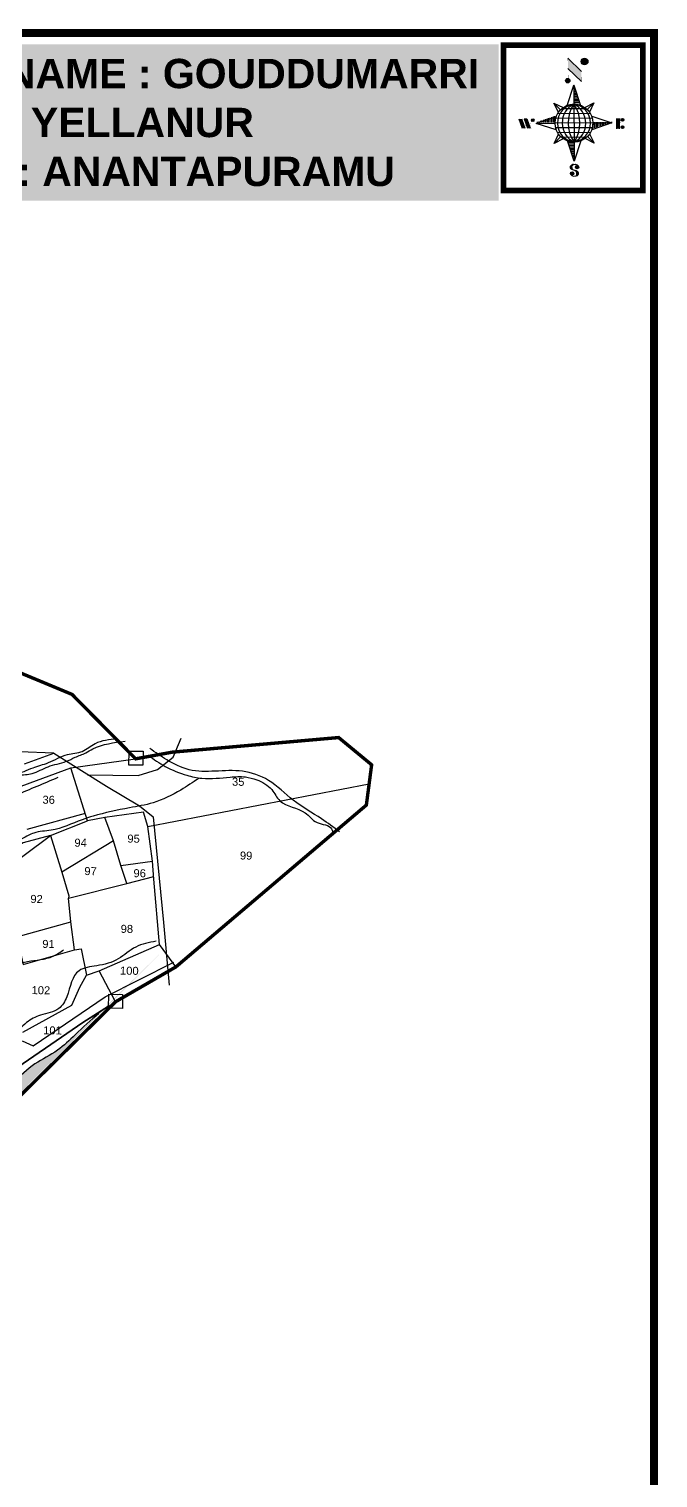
# Model space of a CAD drawing. Header units: inches. Extents: x -67596076815 to 95076089244, y 1613564 to 126917821473.
# Drawn here: x 178948 to 179875, y 1615886 to 1618019 of the extents above; entities that cross this region are included whole.
import ezdxf
from ezdxf.enums import TextEntityAlignment as Align

# ---------------------------------------------------------------- set-up
doc = ezdxf.new("R2010")
doc.units = ezdxf.units.IN
doc.header["$MEASUREMENT"] = 0
for name, color, linetype in [('AQUADUCT', 1, 'Continuous'), ('bord', 1, 'Continuous'), ('PAPER SIZE', 5, 'Continuous'), ('PLOT', 7, 'Continuous'), ('PLOT NO', 7, 'Continuous'), ('ROAD', 1, 'Continuous'), ('STREAM', 4, 'Continuous'), ('text2', 7, 'Continuous'), ('VILLAGE BOUNDARY', 5, 'Continuous'), ('VILLAGE BOUNDRY STONES', 1, 'Continuous')]:
    doc.layers.add(name, color=color, linetype=linetype)
doc.styles.get("Standard").update_dxf_attribs({"font": 'arial.ttf'})
pattern_1 = [(267.297113149, (-8720374.938, 50637915.138), (10.5367255337, -0.497431438), [])]
pattern_2 = [(357.297113149, (-8720374.938, 50637915.138), (0.497431438, 10.5367255337), [])]

# ---------------------------------------------------------------- blocks, each defined once
blk = doc.blocks.new('*X8')
at = {"color": 0, "linetype": 'Continuous'}
for p, q in [((6321.6, 240.5), (6322.3, 241.2)), ((6321.6, 240.3), (6322.3, 241)), ((6321.6, 240.1), (6322.3, 240.8)), ((6321.6, 239.9), (6322.4, 240.7)), ((6321.6, 239.8), (6322.4, 240.6)), ((6321.6, 239.6), (6322.5, 240.5)), ((6321.6, 239.4), (6322.5, 240.3)), ((6321.6, 239.2), (6322.6, 240.2)), ((6321.7, 239.1), (6322.6, 240.1)), ((6321.8, 240.8), (6322.4, 241.4)), ((6321.8, 239), (6322.7, 240)), ((6321.8, 239), (6322.8, 239.9)), ((6321.9, 238.9), (6322.9, 239.8)), ((6322, 238.8), (6323, 239.7)), ((6322.1, 241.3), (6322.4, 241.6)), ((6322.1, 238.7), (6323.1, 239.6)), ((6322.2, 238.6), (6323.1, 239.6)), ((6322.3, 238.5), (6323.2, 239.5)), ((6322.4, 238.5), (6323.3, 239.4)), ((6322.5, 238.4), (6323.4, 239.3)), ((6322.7, 238.4), (6323.6, 239.3)), ((6322.8, 238.3), (6323.7, 239.2)), ((6322.9, 238.3), (6323.8, 239.1)), ((6323.1, 238.2), (6323.9, 239.1)), ((6323.2, 238.2), (6324, 239)), ((6323.3, 238.2), (6324.2, 239)), ((6323.5, 238.1), (6324.3, 238.9)), ((6323.7, 238.1), (6324.4, 238.9)), ((6323.8, 238.1), (6324.6, 238.8)), ((6324.1, 238.2), (6324.7, 238.8)), ((6324.3, 238.3), (6324.9, 238.8)), ((6324.6, 238.3), (6325.1, 238.8)), ((6324.8, 238.4), (6325.2, 238.8)), ((6325.1, 238.5), (6325.4, 238.8)), ((6325.4, 238.6), (6325.6, 238.8))]:
    blk.add_line(p, q, dxfattribs=at)
blk = doc.blocks.new('*X7')
at = {"color": 0, "linetype": 'Continuous'}
for p, q in [((6324.4, 240.3), (6324.5, 240.4)), ((6324.6, 240.3), (6324.8, 240.5)), ((6324.7, 240.2), (6325, 240.5)), ((6324.8, 240.2), (6325.2, 240.6)), ((6325, 240.1), (6325.5, 240.6)), ((6325.1, 240.1), (6325.6, 240.6)), ((6325.2, 240), (6325.8, 240.6)), ((6325.3, 240), (6326, 240.6)), ((6325.4, 239.9), (6326.1, 240.6)), ((6325.5, 239.8), (6326.2, 240.5)), ((6325.6, 239.8), (6326.3, 240.5)), ((6325.7, 239.7), (6326.5, 240.4)), ((6325.9, 239.6), (6326.6, 240.3)), ((6326, 239.5), (6326.7, 240.3)), ((6326, 239.4), (6326.8, 240.2)), ((6326.1, 239.3), (6327, 240.2)), ((6326.2, 239.3), (6327.1, 240.1)), ((6326.3, 239.2), (6327.1, 240)), ((6326.4, 239.1), (6327.2, 239.9)), ((6326.5, 239), (6327.3, 239.8)), ((6326.5, 238.9), (6327.4, 239.7)), ((6326.6, 238.8), (6327.5, 239.6)), ((6326.7, 238.7), (6327.5, 239.5)), ((6326.8, 238.6), (6327.6, 239.4)), ((6326.8, 238.5), (6327.7, 239.3)), ((6326.8, 236.5), (6327.4, 237)), ((6326.9, 238.3), (6327.8, 239.2)), ((6326.9, 238.2), (6327.9, 239.1)), ((6326.9, 236.8), (6327.6, 237.4)), ((6327, 238.1), (6327.8, 239)), ((6327, 237.9), (6327.8, 238.8)), ((6327, 237.8), (6327.8, 238.6)), ((6327, 237.6), (6327.8, 238.4)), ((6327, 237.4), (6327.8, 238.2)), ((6327, 237.3), (6327.8, 238)), ((6327, 237.1), (6327.8, 237.9))]:
    blk.add_line(p, q, dxfattribs=at)
blk = doc.blocks.new('H')
at = {"layer": 'bord', "extrusion": (0.000427885, 0.004792, 0.999988)}
h = blk.add_hatch(dxfattribs=at)
h.set_pattern_fill('LINE', color=8, scale=84.387686, angle=-2.70289, style=0)
h.set_pattern_definition(pattern_2)
h.paths.add_polyline_path([(-492.5, 785.6, -0.090992), (-448, 775.2), (-486.5, 912)])
h = blk.add_hatch(dxfattribs=at)
h.set_pattern_fill('LINE', color=8, scale=84.387686, angle=-92.70289, style=0)
h.set_pattern_definition(pattern_1)
h.paths.add_polyline_path([(-624.9, 665.1, -0.090992), (-614.5, 709.6), (-751.3, 671.1)])
h = blk.add_hatch(dxfattribs=at)
h.set_pattern_fill('LINE', color=8, scale=84.387686, angle=-92.70289, style=0)
h.set_pattern_definition(pattern_1)
h.paths.add_polyline_path([(-245.6, 647.2), (-372, 653.2, -0.090992), (-382.4, 608.7)])
h = blk.add_hatch(dxfattribs=at)
h.set_pattern_fill('LINE', color=8, scale=84.387686, angle=-2.70289, style=0)
h.set_pattern_definition(pattern_2)
h.paths.add_polyline_path([(-504.4, 532.7, -0.090992), (-548.9, 543.1), (-510.4, 406.3)])
for p, q in [((-516.2, 1087.1, -1217.1), (-431.5, 994, -1216.7)), ((-519.4, 1020.4, -1216.8), (-434.7, 927.3, -1216.4)), ((-538.3, 773.7, -1215.6), (-487, 906.2, -1216.3)), ((-487, 906.2, -1216.3), (-493, 779.8, -1215.7)), ((-487, 906.2, -1216.3), (-448.5, 769.4, -1215.7)), ((-626.7, 793.8, -1215.7), (-566.8, 760.2, -1215.6)), ((-626.7, 793.8, -1215.7), (-584.1, 747, -1215.5)), ((-598.9, 731, -1215.4), (-626.7, 793.8, -1215.7)), ((-421.3, 753.3, -1215.6), (-358.5, 781.1, -1215.7)), ((-358.5, 781.1, -1215.7), (-405.3, 738.5, -1215.5)), ((-358.5, 781.1, -1215.7), (-392.1, 721.2, -1215.4)), ((-864.7, 700.9, -1215.1), (-846.9, 637.7, -1214.9)), ((-846.9, 700.1, -1215.1), (-829.1, 636.9, -1214.9)), ((-829.1, 699.2, -1215.2), (-811.3, 636, -1214.9)), ((-829.1, 699.2, -1215.2), (-811.3, 698.4, -1215.2)), ((-811.3, 698.4, -1215.2), (-793.5, 635.2, -1214.9)), ((-751.8, 665.3, -1215), (-615, 703.8, -1215.3)), ((-378.6, 692.6, -1215.3), (-246.1, 641.4, -1215.1)), ((-751.8, 665.3, -1215), (-625.4, 659.3, -1215)), ((-619.3, 614, -1214.8), (-751.8, 665.3, -1215)), ((-639.4, 525.6, -1214.4), (-605.8, 585.5, -1214.7)), ((-246.1, 641.4, -1215.1), (-382.9, 602.9, -1214.9)), ((-372.5, 647.4, -1215.1), (-246.1, 641.4, -1215.1)), ((-213.5, 669.3, -1215.3), (-216.7, 600.8, -1214.9)), ((-197.2, 599.9, -1214.9), (-193.9, 668.4, -1215.3)), ((-639.4, 525.6, -1214.4), (-592.6, 568.1, -1214.6)), ((-576.6, 553.3, -1214.6), (-639.4, 525.6, -1214.4)), ((-510.9, 400.5, -1213.9), (-549.4, 537.2, -1214.5)), ((-459.6, 533, -1214.5), (-510.9, 400.5, -1213.9)), ((-504.9, 526.9, -1214.5), (-510.9, 400.5, -1213.9)), ((-371.2, 512.9, -1214.5), (-431.1, 546.5, -1214.6)), ((-371.2, 512.9, -1214.5), (-413.8, 559.7, -1214.7)), ((-399, 575.7, -1214.7), (-371.2, 512.9, -1214.5))]:
    blk.add_line(p, q, dxfattribs=at)
at = {"layer": 'bord', "color": 8, "linetype": 'ByBlock', "extrusion": (0.000427885, 0.004792, 0.999988)}
for p, q in [((-493, 779.8, -1215.7), (-504.9, 526.9, -1214.5)), ((-375, 679.2, -1215.3), (-619.9, 690.7, -1215.2)), ((-386.5, 711.4, -1215.4), (-605.5, 721.7, -1215.4)), ((-410.8, 744.2, -1215.5), (-578.1, 752.1, -1215.5)), ((-372.5, 647.4, -1215.1), (-625.4, 659.3, -1215)), ((-378, 615.9, -1214.9), (-622.9, 627.5, -1214.9)), ((-392.4, 584.9, -1214.8), (-611.4, 595.3, -1214.7)), ((-419.8, 554.6, -1214.6), (-587.1, 562.5, -1214.6))]:
    blk.add_line(p, q, dxfattribs=at)
at = {"layer": 'bord', "extrusion": (0.000427885, 0.004792, 0.999988), "elevation": -1212.1}
for points, const_width in [([(-522, 959.6), (-515.7, 1092.9)], 1.61), ([(-434.2, 933.1), (-427.9, 1066.5)], 1.61), ([(-870.1, 707), (-846.4, 705.9)], 0.642), ([(-793, 641), (-781.6, 693.9)], 0.642), ([(-828.6, 642.7), (-855.2, 643.9)], 0.642), ([(-828.6, 642.7), (-821, 678)], 0.642), ([(-810.8, 641.8), (-784.1, 640.6)], 0.642), ([(-177.1, 604.8), (-226, 607.1)], 0.706), ([(-222.7, 675.6), (-173.8, 673.3)], 0.706), ([(-194.8, 644.8), (-185, 644.4)], 0.706)]:
    blk.add_lwpolyline(points, dxfattribs=dict(at, const_width=const_width))
for points, const_width in [([(-413.7, 1073.1, 1), (-397.6, 1057.7, 1)], 22.3), ([(-530.3, 949.5, 1), (-519.6, 939.3, 1)], 14.8), ([(-775.9, 696.6, 1), (-769.5, 690.4, 1)], 8.9), ([(-180.1, 618, 1), (-173.1, 611.2, 1)], 9.79), ([(-177.8, 666.9, 1), (-170.8, 660.1, 1)], 9.79), ([(-525.2, 321.6, 1), (-533.4, 328.9, 1)], 11.1), ([(-489.8, 361.7, 1), (-498.1, 369.1, 1)], 11.1)]:
    blk.add_lwpolyline(points, format="xyb", close=True, dxfattribs=dict(at, const_width=const_width))
for points in [[(-537, 317.4), (-530.7, 310.5), (-519.8, 306.8), (-504.9, 306.9), (-493.9, 310), (-486.3, 317.7), (-486.5, 325.8), (-490.6, 333.3), (-493.5, 336.2), (-502.8, 340.9), (-522.5, 347.3), (-530.4, 351.6), (-533.7, 354.6), (-537.4, 362.6), (-537, 373.4), (-530, 380.7), (-520, 384.1), (-503.5, 384.2), (-492.5, 379.9), (-487.1, 373.3)], [(-522.5, 347.6), (-526.2, 353.8), (-527.8, 360.6), (-527.9, 370.6), (-525.9, 375.5), (-521.3, 381.2), (-514.5, 384.4)], [(-504.9, 306.9), (-499, 312.4), (-497, 319.4), (-497.5, 326.5), (-501.2, 335.4), (-509.2, 343.2)]]:
    blk.add_lwpolyline(points, dxfattribs=at)
at = {"layer": 'bord', "extrusion": (0.000427885, 0.004792, 0.999988)}
for centre, radius in [((-405.6, 1065.4, -1212.1), 22.3), ((-525, 944.4, -1212.1), 14.8), ((-498.4, 659.1, -1212.1), 126.6), ((-772.7, 693.5, -1212.1), 8.9), ((-176.6, 614.6, -1212.1), 9.79), ((-174.3, 663.5, -1212.1), 9.79), ((-529.3, 325.2, -1212.1), 11.1), ((-494, 365.4, -1212.1), 11.1)]:
    blk.add_circle(centre, radius, dxfattribs=at)
at = {"layer": 'bord', "color": 8, "linetype": 'ByBlock', "extrusion": (0.000427885, 0.004792, 0.999988)}
for centre, radius, start, end in [((-481.5, 658.3, -1212.1), 127.7, 94.92536, 259.66906), ((-436.8, 656.2, -1212.1), 140.8, 113.28644, 241.30798), ((-315.9, 650.5, -1212.1), 222.3, 142.58916, 212.00526), ((-560.1, 662.1, -1212.1), 140.8, 293.28644, 61.30798), ((-681, 667.8, -1212.1), 222.3, 322.58916, 32.00526), ((-515.4, 659.9, -1212.1), 127.7, 274.92536, 79.66906)]:
    blk.add_arc(centre, radius, start, end, dxfattribs=at)
at = {"layer": 'bord', "extrusion": (0.000427885, 0.004792, 0.999988)}
for points in [[(-515.7, 1092.9, -1212.1), (-431, 999.8, -1212.1), (-518.9, 1026.2, -1212.1), (-434.2, 933.1, -1212.1)], [(-864.1, 706.7, -1212.1), (-846.4, 705.9, -1212.1), (-846.3, 643.5, -1212.1), (-828.6, 642.7, -1212.1)], [(-828.6, 705, -1212.1), (-810.8, 704.2, -1212.1), (-810.8, 641.8, -1212.1), (-793, 641, -1212.1)], [(-193.4, 674.2, -1212.1), (-196.6, 605.7, -1212.1), (-213, 675.1, -1212.1), (-216.2, 606.7, -1212.1)]]:
    blk.add_solid(points, dxfattribs=at)
at = {"layer": 'bord', "extrusion": (0.000427885, 0.004792, 0.999988), "xscale": 7.977342409717546, "yscale": 7.977342409717546, "zscale": 7.977342409717546, "rotation": 138.0840426661453}
for name, p in [('*X7', (38300.5, -31929.4, -1212.1)), ('*X8', (38314.4, -31950.9, -1212.1))]:
    blk.add_blockref(name, p, dxfattribs=at)

msp = doc.modelspace()

# ---------------------------------------------------------------- hatches: boundary and pattern name
at = {"layer": 'PLOT NO'}
h = msp.add_hatch(dxfattribs=at)
h.set_pattern_fill('DOTS', color=256, scale=250)
edge = h.paths.add_edge_path()
edge.add_spline(control_points=[(175474.9, 1616931.1), (175480.3, 1616928.8), (175495.7, 1616920.4), (175502.5, 1616879.9), (175548.1, 1616880.4), (175571.3, 1616855.4), (175600.1, 1616852.1), (175622.5, 1616824.3), (175652.5, 1616785.2), (175708.9, 1616762.8), (175728.9, 1616695.2), (175831.9, 1616685), (175881.3, 1616591.4), (175965.8, 1616526.4), (176046, 1616472.4), (176115.9, 1616399.3), (176210.7, 1616379.5), (176275.3, 1616312.1), (176358.5, 1616279.8), (176389.7, 1616211.8), (176445.6, 1616192.8), (176508.8, 1616183.8), (176583.4, 1616146.3), (176657.6, 1616146.1), (176717.6, 1616115.9), (176773.7, 1616111.5), (176818.6, 1616063.9), (176870.5, 1616029.9), (176935.1, 1616001.6), (177012.6, 1615988.6), (177111.4, 1615957.8), (177200.3, 1615938.5), (177270.6, 1615922), (177312.1, 1615914.6), (177361.4, 1615919.9), (177411.9, 1615914.1), (177460.4, 1615912.2), (177498.6, 1615919.3), (177532.4, 1615923), (177581.5, 1615903.8), (177641.3, 1615906.2), (177698.8, 1615926.3), (177736.7, 1615928.5), (177769.7, 1615926.3), (177803.1, 1615939.5), (177850.3, 1615955.1), (177902.5, 1615957.7), (177952.2, 1615948.6), (177987.1, 1615970.7), (178024.7, 1615969.8), (178051.8, 1615986.2), (178075.3, 1616000.2), (178106.9, 1616022.8), (178161.3, 1616022.7), (178204.4, 1616062.7), (178251.6, 1616067.1), (178279.7, 1616094.5), (178322.3, 1616105.7), (178366.3, 1616104.3), (178408, 1616120.6), (178449.1, 1616137.8), (178499.7, 1616140.4), (178541.3, 1616178.9), (178590.6, 1616187), (178634.3, 1616223), (178672, 1616250.8), (178717, 1616260.1), (178740.2, 1616281.9), (178753.6, 1616309.7), (178774.5, 1616328.4), (178797.9, 1616341), (178817.2, 1616361), (178835.4, 1616385.5), (178868.4, 1616407.4), (178888.9, 1616444.4), (178926.2, 1616468), (178954.4, 1616497.2), (178990.2, 1616513.2), (179023, 1616546.1), (179048.6, 1616567), (179065.2, 1616580.6), (179065.2, 1616579.4), (179065.2, 1616578.2), (179065.2, 1616577), (179015.7, 1616528.2), (178966.2, 1616479.5), (178916.6, 1616430.7), (178812.5, 1616326.2), (178708.4, 1616221.7), (178604.3, 1616117.2), (178483.8, 1616001.1), (178363.3, 1615885.1), (178242.8, 1615769), (178222.9, 1615766.8), (178193.6, 1615763.4), (178148.3, 1615763.4), (178106.6, 1615746.8), (178060.8, 1615752), (178019.4, 1615750), (177982.3, 1615748.1), (177954.6, 1615752.2), (177929.7, 1615769.2), (177920.7, 1615749.7), (177922.4, 1615741.7), (177920.3, 1615737.8), (177918.4, 1615739.5), (177905, 1615750.9), (177865, 1615769.2), (177810.9, 1615735.8), (177754, 1615711.1), (177711.2, 1615675.8), (177671.1, 1615649.8), (177628.5, 1615651), (177590.7, 1615634.9), (177551, 1615631.5), (177506.1, 1615619.1), (177453, 1615619.6), (177388.4, 1615622.5), (177333, 1615644), (177278, 1615666.7), (177218.2, 1615666.4), (177152.1, 1615642.5), (177081.6, 1615677.3), (177003.4, 1615680.6), (176939.3, 1615679.1), (176874.9, 1615661.3), (176830.8, 1615705.6), (176790.5, 1615725.9), (176764.4, 1615732.4), (176757.9, 1615729.1), (176757.3, 1615728.7), (176749.3, 1615732.9), (176749.8, 1615740.6), (176713.3, 1615743.2), (176684, 1615754.3), (176640.4, 1615767), (176605.7, 1615789.6), (176568.1, 1615794.9), (176517.2, 1615808.9), (176458.3, 1615849), (176379.4, 1615883.1), (176314.8, 1615916.7), (176272, 1615949.8), (176237.3, 1615985.3), (176186.3, 1615992.8), (176171.5, 1616046.5), (176099.1, 1616060), (176044.2, 1616116.2), (175990.4, 1616180.7), (175910.7, 1616223.9), (175821.5, 1616290.1), (175730.3, 1616383.4), (175619.9, 1616425.2), (175567.5, 1616515.6), (175499.1, 1616560.9), (175433.3, 1616599.9), (175398.8, 1616627.7), (175380.8, 1616642.8), (175383.1, 1616648.8), (175385.4, 1616654.8), (175387.8, 1616660.8), (175416.8, 1616750.9), (175445.8, 1616840.9), (175474.9, 1616931)], knot_values=[0, 0, 0, 0, 17.065403, 52.30513, 101.676909, 127.638475, 150.849799, 183.1842, 229.014228, 299.624798, 351.524663, 416.264363, 570.937192, 639.34671, 736.185751, 862.1846, 931.961055, 1015.91737, 1135.271816, 1184.910104, 1225.326852, 1303.72355, 1378.56701, 1470.749657, 1518.836373, 1578.515513, 1631.086059, 1707.505674, 1764.943302, 1840.900707, 1942.172739, 2075.180608, 2113.446397, 2159.107495, 2200.719334, 2261.071089, 2311.255794, 2345.365689, 2378.001081, 2410.789354, 2500.992265, 2549.503164, 2593.106287, 2614.081772, 2647.726361, 2698.771837, 2763.0958, 2803.548969, 2844.308975, 2880.082337, 2912.401536, 2936.810388, 2962.885464, 3027.132461, 3088.701848, 3129.675403, 3162.188019, 3202.095152, 3257.929254, 3292.867426, 3334.810895, 3391.859861, 3437.865313, 3497.807861, 3535.326088, 3606.102798, 3635.12104, 3670.62842, 3696.497131, 3727.269072, 3752.6073, 3775.901371, 3809.884792, 3843.834926, 3892.433779, 3932.315167, 3974.261686, 4013.116333, 4047.84374, 4112.425259, 4112.425259, 4112.425259, 4113.425259, 4113.425259, 4113.425259, 4114.425259, 4114.425259, 4114.425259, 4115.425259, 4115.425259, 4115.425259, 4116.425259, 4116.425259, 4116.425259, 4166.285869, 4204.748609, 4251.573613, 4297.401825, 4340.2498, 4377.078635, 4405.883689, 4430.298362, 4443.456401, 4457.102973, 4457.102973, 4457.102973, 4464.640163, 4509.190738, 4576.986699, 4638.784966, 4697.940086, 4743.139835, 4777.047027, 4822.052006, 4864.371739, 4895.846374, 4961.312351, 5022.137096, 5088.666556, 5137.947169, 5199.530928, 5263.840827, 5339.521061, 5421.195163, 5497.146709, 5533.745361, 5611.845212, 5657.051452, 5678.972927, 5681.272119, 5681.272119, 5681.272119, 5682.560022, 5711.291746, 5751.589534, 5795.710612, 5840.776715, 5874.703181, 5908.099988, 5998.580784, 6085.114554, 6166.359142, 6216.073698, 6246.66269, 6314.873579, 6346.836247, 6395.917308, 6511.846132, 6578.749053, 6645.916203, 6780.600207, 6911.601124, 7034.64595, 7117.127972, 7214.318147, 7276.494928, 7346.996499, 7346.996499, 7346.996499, 7347.996499, 7347.996499, 7347.996499, 7348.996499, 7348.996499, 7348.996499, 7348.996499], weights=[1, 1, 1, 1, 1, 1, 1, 1, 1, 1, 1, 1, 1, 1, 1, 1, 1, 1, 1, 1, 1, 1, 1, 1, 1, 1, 1, 1, 1, 1, 1, 1, 1, 1, 1, 1, 1, 1, 1, 1, 1, 1, 1, 1, 1, 1, 1, 1, 1, 1, 1, 1, 1, 1, 1, 1, 1, 1, 1, 1, 1, 1, 1, 1, 1, 1, 1, 1, 1, 1, 1, 1, 1, 1, 1, 1, 1, 1, 1, 1, 1, 1, 1, 1, 1, 1, 1, 1, 1, 1, 1, 1, 1, 1, 1, 1, 1, 1, 1, 1, 1, 1, 1, 1, 1, 1, 1, 1, 1, 1, 1, 1, 1, 1, 1, 1, 1, 1, 1, 1, 1, 1, 1, 1, 1, 1, 1, 1, 1, 1, 1, 1, 1, 1, 1, 1, 1, 1, 1, 1, 1, 1, 1, 1, 1, 1, 1, 1, 1, 1, 1, 1, 1, 1, 1, 1, 1, 1, 1, 1, 1, 1, 1, 1], degree=3, periodic=0)

# ---------------------------------------------------------------- linework, layer by layer
at = {"layer": 'PAPER SIZE', "color": 5, "const_width": 12}
msp.add_lwpolyline([(174789.8, 1618012.9), (179868.8, 1618012.9), (179868.8, 1614763.7), (174789.8, 1614763.7)], close=True, dxfattribs=at)
at = {"layer": 'PLOT'}
for points in [[(178332.4, 1616797.7), (178345.6, 1616796.9), (178388.2, 1616803), (178402.7, 1616812.8), (178450.3, 1616812.9), (178461.5, 1616810.5), (178465.8, 1616821.3), (178483.7, 1616817.8), (178488.9, 1616822.9), (178502.6, 1616814.4), (178529.1, 1616805.7), (178544.8, 1616804.8), (178561.3, 1616795.6), (178576.3, 1616790), (178599.6, 1616781), (178621.7, 1616777.8), (178683.4, 1616789.5), (178712.3, 1616798.4), (178733.6, 1616806.1), (178801.9, 1616839.2), (178927.2, 1616900.9), (179009.4, 1616931.3)], [(179164.5, 1616638.5), (179140.4, 1616671.3), (179132, 1616767.4), (179129.9, 1616794.1), (179123.3, 1616845.1), (179116.8, 1616866.1), (179059.9, 1616858.1), (179034.1, 1616853.6), (179009.4, 1616931.3), (179105.1, 1616944.7)], [(179123.3, 1616845.1), (179449.2, 1616907.9)], [(179030.7, 1616864.2), (178945, 1616840.6)], [(178713.9, 1616793.8), (178722, 1616761.6), (178731.1, 1616721.4), (178808, 1616718.1), (178814.2, 1616744.5), (178837.9, 1616750.4), (178903.4, 1616775.3), (178979.7, 1616831.6), (179034.1, 1616853.6)], [(179092.1, 1616761.1), (179083.4, 1616787.6), (179072.7, 1616823.9), (179059.9, 1616858.1)], [(178979.7, 1616831.6), (178939.2, 1616820.9), (178904.1, 1616798.2), (178903.4, 1616775.3), (178912.2, 1616753.5), (178930.2, 1616682.8), (178939.4, 1616641.9), (179014.8, 1616663.7), (179024.7, 1616665), (179032.5, 1616626.2)], [(178979.7, 1616831.6), (178996.4, 1616777.8), (179006.7, 1616743.2), (179006.1, 1616739.7)], [(179072.7, 1616823.9), (178996.4, 1616777.8)], [(179083.4, 1616787.6), (179129.9, 1616794.1)], [(178930.2, 1616682.8), (179009.8, 1616704.6), (179006.1, 1616739.7), (179092.1, 1616761.1), (179132, 1616771.5)], [(179014.8, 1616663.7), (179009.8, 1616704.6)], [(179075.5, 1616587.1), (179051.3, 1616632.5)]]:
    msp.add_lwpolyline(points, dxfattribs=at)
at = {"layer": 'PLOT NO'}
for points in [[(178938.8, 1616542.5), (179011, 1616582.1), (179023, 1616608.8), (179032.5, 1616626.2), (179051.3, 1616632.5), (179140.4, 1616671.3)], [(178937.9, 1616529.6), (178954.1, 1616522.4), (179060.2, 1616594.6), (179161.3, 1616645.5)], [(178908.1, 1616474.7), (179027.5, 1616556.6), (179075.5, 1616587.1)], [(178242.8, 1615769), (178604.3, 1616117.2), (178916.6, 1616430.7), (179065.2, 1616577), (179065.2, 1616580.6), (179027.5, 1616556.6), (178908.1, 1616474.7), (178852.8, 1616421.5), (178843.8, 1616411.6), (178818.3, 1616383.5), (178796.4, 1616359), (178764.7, 1616344), (178763, 1616329.5), (178752.2, 1616313.8)]]:
    msp.add_lwpolyline(points, dxfattribs=at)
msp.add_spline([(179050.7, 1616570), (179016.1, 1616538.7), (178990, 1616515.8), (178956.8, 1616495.7), (178924.6, 1616468.8), (178893.5, 1616443.8), (178862.6, 1616406.2), (178836.9, 1616384.1), (178814.4, 1616358.6), (178797.7, 1616342.4), (178776.5, 1616328.5), (178754.1, 1616307.4), (178740.4, 1616285.5), (178713.8, 1616261.9), (178686.4, 1616252.5), (178625.9, 1616215.7), (178595.3, 1616194.1), (178539.5, 1616172), (178500.6, 1616147.5), (178445.2, 1616133.9), (178405.7, 1616119.8), (178372.6, 1616108.7), (178317.1, 1616102.7), (178279.1, 1616090.5), (178252.2, 1616072.1), (178213.1, 1616059.9), (178159, 1616030.6), (178097, 1616013.8), (178074.7, 1616000.3), (178053.9, 1615987.5), (178024.9, 1615973.3), (177989.6, 1615967.4), (177951.2, 1615953.7), (177910.8, 1615955), (177846.5, 1615951.7), (177797.6, 1615937.1), (177765.3, 1615927.8), (177744.3, 1615927.7), (177700.8, 1615924.5), (177653.9, 1615912.5), (177563.7, 1615912.1), (177531.9, 1615920.4), (177499.3, 1615919), (177465.6, 1615914.2), (177415.4, 1615914.5), (177355.1, 1615918), (177313.5, 1615916.6), (177268.3, 1615922.9), (177230.9, 1615931.2), (177101.6, 1615962.2), (177003.8, 1615988.6), (176929.9, 1616006.1), (176877, 1616028.5), (176813.8, 1616071.4), (176772.7, 1616104.2), (176715.2, 1616120.3), (176670.1, 1616137), (176579.5, 1616154.1), (176509.1, 1616179.4), (176432.9, 1616198), (176396.1, 1616214.6), (176366.3, 1616254.3), (176270.1, 1616325), (176202.6, 1616374.9), (176137.4, 1616399.8), (176036.4, 1616475.1), (175958.6, 1616532.7), (175906, 1616576.4), (175793.8, 1616682.9), (175733.8, 1616707.3), (175705.9, 1616751), (175649.9, 1616794.1), (175619.3, 1616828.2), (175595.6, 1616850.2), (175573.6, 1616857.6), (175552.1, 1616872.1), (175506.6, 1616891.5), (175489.1, 1616922), (175467.9, 1616933.9)], degree=3, dxfattribs=at)
at = {"layer": 'ROAD'}
for points in [[(178984.8, 1616953), (178933.9, 1616955.2), (178773.8, 1617005.1), (178666.7, 1617054.3), (178570.6, 1617133.9), (178496.7, 1617226.4), (178480.6, 1617233), (178462.3, 1617302.9)], [(179034.4, 1616921), (179108.7, 1616920.1), (179137.4, 1616929.1), (179160.2, 1616946.9), (179172.1, 1616974.9)], [(178941.6, 1616937.1), (178984.8, 1616953), (179062.2, 1616904.4), (179110.6, 1616875.7), (179130.8, 1616859.3), (179146.3, 1616703.6), (179154.7, 1616611.5)]]:
    msp.add_lwpolyline(points, dxfattribs=at)
at = {"layer": 'STREAM'}
for points in [[(179077.5, 1616973.9), (179045.4, 1616966.8), (179026.3, 1616955.2), (179004.4, 1616950.5), (178976, 1616938.6), (178953.4, 1616931.1), (178927.2, 1616920.3), (178877.3, 1616901.9), (178854.8, 1616887.8), (178831.2, 1616877.2), (178813.5, 1616866.1), (178793.9, 1616854.3), (178760.5, 1616837.4), (178747.6, 1616826), (178730.9, 1616817), (178700.2, 1616810.7), (178672, 1616797.8), (178650.1, 1616792.9), (178623.1, 1616788.5), (178595, 1616796.5), (178569.4, 1616800.9), (178553.7, 1616812.4), (178537.5, 1616820), (178518.6, 1616824.1), (178493.6, 1616834.3), (178480.1, 1616835.5), (178474.7, 1616846.6), (178462.3, 1616885), (178471.7, 1616908.3), (178466.6, 1616926.2), (178469.9, 1616968.4), (178459.4, 1617005.3), (178451.3, 1617028.1), (178442.1, 1617046.8), (178414.2, 1617057.8), (178400.5, 1617079.5), (178379.4, 1617088.2)], [(178738.5, 1616821.4), (178771.7, 1616837.3), (178790.8, 1616844.2), (178803.5, 1616854.9), (178823.3, 1616863.7), (178844.6, 1616878.5), (178883.8, 1616889), (178909.9, 1616907.2), (178932.6, 1616919.9), (178952.8, 1616923.2), (178976, 1616933.1), (179002.9, 1616941), (179016, 1616947), (179031.5, 1616953.4), (179042.1, 1616959.2), (179089.5, 1616970.5)], [(179123.7, 1616949.7), (179148.8, 1616933.5), (179180.7, 1616920.5), (179202.8, 1616916.1), (179244.4, 1616917.8), (179266.8, 1616918), (179283.5, 1616913.8), (179305.6, 1616899.3), (179317.5, 1616883.1), (179354.9, 1616865.2), (179372.3, 1616851.1), (179393.8, 1616841.5), (179395.1, 1616832.2)], [(179405.4, 1616837.4), (179379.1, 1616856.2), (179337.4, 1616883.7), (179300.8, 1616913), (179262.5, 1616926.4), (179222.2, 1616926.5), (179183.9, 1616928.6), (179151, 1616943.3), (179125.9, 1616959.9)], [(179198, 1616915.9), (179171.7, 1616898.8), (179130.8, 1616880), (179095.9, 1616872.5), (179042.5, 1616860.3), (179026.1, 1616855.1), (178980.6, 1616839.5), (178955.1, 1616835.5), (178938.5, 1616827.3), (178922.7, 1616819.8), (178907.8, 1616812.7), (178895.8, 1616798.9), (178891.4, 1616786), (178889, 1616777), (178872.2, 1616767.7), (178848.4, 1616763.3), (178836.2, 1616756.4), (178827.9, 1616737.9), (178820.5, 1616728.6), (178802.8, 1616722.4), (178793.2, 1616706), (178796.4, 1616690.7), (178798.1, 1616679.3), (178798.7, 1616675.6), (178780.9, 1616668.4), (178763.9, 1616667.4), (178750.9, 1616661.8), (178738.9, 1616660.5), (178729.1, 1616649.6), (178723.2, 1616636.9), (178710.5, 1616628.7), (178686.9, 1616616.5), (178670.4, 1616605.8), (178658.2, 1616605.1), (178644.6, 1616590.7), (178621.2, 1616583.9), (178611.8, 1616579), (178605.1, 1616569.6), (178599.8, 1616564.1), (178583.2, 1616569.4), (178567, 1616565.4), (178552.7, 1616560.5), (178530.2, 1616547.8), (178513.3, 1616541.6), (178496.2, 1616532.1), (178487.7, 1616524.9), (178483.9, 1616515), (178475.3, 1616505.6), (178464.4, 1616500.1), (178449.1, 1616495.4), (178430.6, 1616492.1), (178415, 1616488.4), (178391.1, 1616483.4), (178371.7, 1616470.9), (178348.5, 1616458.2), (178339.1, 1616452.2), (178333.4, 1616444.6), (178318.8, 1616442.8), (178303.1, 1616443.5), (178289.2, 1616441), (178269.2, 1616421.8), (178260, 1616410.3), (178247.5, 1616406.5), (178226.9, 1616404.9), (178205.3, 1616400), (178195.7, 1616392.7), (178178.2, 1616383.2), (178151.8, 1616376.6), (178135.1, 1616367.4), (178120.9, 1616365.7), (178098.9, 1616348.5), (178075.6, 1616342), (178070, 1616328.7), (178064.2, 1616309.4)], [(178990.4, 1616917), (178928.8, 1616890.9), (178879.1, 1616868.8), (178798.7, 1616829), (178753.1, 1616804.7), (178744.3, 1616801.3), (178687, 1616782.1), (178644.5, 1616772.7), (178621.8, 1616771.3), (178604.9, 1616736.8), (178585.7, 1616708), (178568, 1616693.8), (178516.1, 1616676.6), (178484.2, 1616677.7), (178441, 1616668.8), (178431.2, 1616659.9), (178428, 1616621.2), (178418.4, 1616563.4), (178407.7, 1616524.1), (178399.2, 1616512.4), (178394, 1616495.1), (178388, 1616492.1), (178389.3, 1616481.4)], [(179135.2, 1616676.2), (179105.3, 1616667.7), (179079.6, 1616650.3), (179047.7, 1616640), (179021.7, 1616632.9), (179003.6, 1616594.6), (178991.9, 1616577), (178965, 1616567.4), (178944.5, 1616556.5), (178934.1, 1616546.8), (178922.3, 1616535.1), (178911, 1616532), (178877.9, 1616530.1), (178842.8, 1616516.7), (178818.5, 1616512.6), (178785, 1616504.9), (178759.9, 1616496.9), (178704.3, 1616474.9), (178678.6, 1616458.7), (178659.1, 1616446.2), (178631.6, 1616416.2), (178607.1, 1616400.9), (178574.6, 1616380.9), (178520.8, 1616341.6), (178512.9, 1616327.9), (178494.3, 1616312.6), (178434.6, 1616297.5), (178407.7, 1616281.5), (178373.9, 1616267.9), (178339.2, 1616258.8), (178314.9, 1616256.1), (178288.1, 1616248.1), (178250.6, 1616240), (178212.2, 1616230.7), (178177, 1616229.5), (178162.2, 1616237.9), (178155.4, 1616257.6), (178151.9, 1616272.5), (178146.2, 1616283.8), (178129.2, 1616286.4), (178117.5, 1616281.4), (178104.2, 1616295.8), (178099.6, 1616300.8), (178055.7, 1616297.2), (178015.1, 1616282.1), (177972.2, 1616265.5), (177954.4, 1616257.8), (177940.3, 1616267.1), (177923, 1616282.7), (177909.5, 1616288), (177891, 1616270.3), (177859.9, 1616252.5), (177835.7, 1616238.1), (177816.4, 1616225.8), (177798.9, 1616207.2), (177792.7, 1616200), (177786.8, 1616194.3), (177776.2, 1616188.3)], [(178922.7, 1616532), (178908, 1616548.6), (178907, 1616583.4), (178900.3, 1616619.4), (178904, 1616644), (178919.4, 1616643.1), (178927.2, 1616642.6), (178946, 1616646.4), (178964.7, 1616649.2), (178983.5, 1616654.2), (178999, 1616663.7)]]:
    msp.add_spline(points, degree=3, dxfattribs=at)
at = {"layer": 'text2', "color": 200, "const_width": 8.4}
msp.add_lwpolyline([(179852.2, 1617995), (179646.9, 1617995), (179646.9, 1617781), (179852.2, 1617781)], close=True, dxfattribs=at)
at = {"layer": 'VILLAGE BOUNDARY', "const_width": 5}
msp.add_lwpolyline([(178709.3, 1617165.2), (179011.4, 1617039.5), (179105.1, 1616944.7), (179159, 1616954.5), (179404.2, 1616976), (179452.8, 1616935.9), (179445, 1616876.6), (179164.5, 1616638.5), (179075.5, 1616587.1), (178916.6, 1616430.7)], dxfattribs=at)
at = {"layer": 'VILLAGE BOUNDRY STONES'}
for points in [[(179095.6, 1616956.2), (179116.1, 1616955.9), (179115.8, 1616935.3), (179095.3, 1616935.6)], [(179065.5, 1616598.1), (179085.9, 1616597.8), (179085.6, 1616577.2), (179065.2, 1616577.5)]]:
    msp.add_lwpolyline(points, close=True, dxfattribs=at)

# ---------------------------------------------------------------- block references
at = {"layer": 'AQUADUCT', "color": 1, "xscale": 0.2206151136874513, "yscale": 0.2206151136874513, "zscale": 0.2206151136874513, "rotation": 3.078330600073183}
msp.add_blockref('H', (179868.6, 1617742.3, 268.6), dxfattribs=at)

# ---------------------------------------------------------------- texts
at = {"layer": 'PLOT NO'}
for s, p in [('35', (179256.2, 1616910.9)), ('36', (178977, 1616884.4)), ('94', (179024.1, 1616821.2)), ('95', (179102.1, 1616827.2)), ('99', (179267.9, 1616802.3)), ('97', (179038.7, 1616779.4)), ('96', (179111.1, 1616776.3)), ('92', (178959.2, 1616738.4)), ('98', (179092.2, 1616694.4)), ('91', (178976.7, 1616672.2)), ('100', (179095.8, 1616632.8)), ('102', (178965.5, 1616604.1)), ('101', (178982.6, 1616545))]:
    msp.add_text(s, height=11.78, rotation=359.22, dxfattribs=at).set_placement(p, align=Align.MIDDLE_CENTER)
at = {"layer": 'text2', "insert": (178635.7, 1617974.9), "char_height": 43.2, "width": 982.764, "attachment_point": 1, "bg_fill": 1, "box_fill_scale": 1.5, "bg_fill_color": 254, "bg_fill_transparency": 0}
msp.add_mtext('{\\fArial|b1|i0|c0|p34;\\C1;VILLAGE NAME :\\C5; GOUDDUMARRI\\P\\C1;MANDAL : \\C5;YELLANUR \\P\\C1;DISTRICT : \\C5;ANANTAPURAMU}', dxfattribs=at)

doc.saveas('drawing.dxf')
